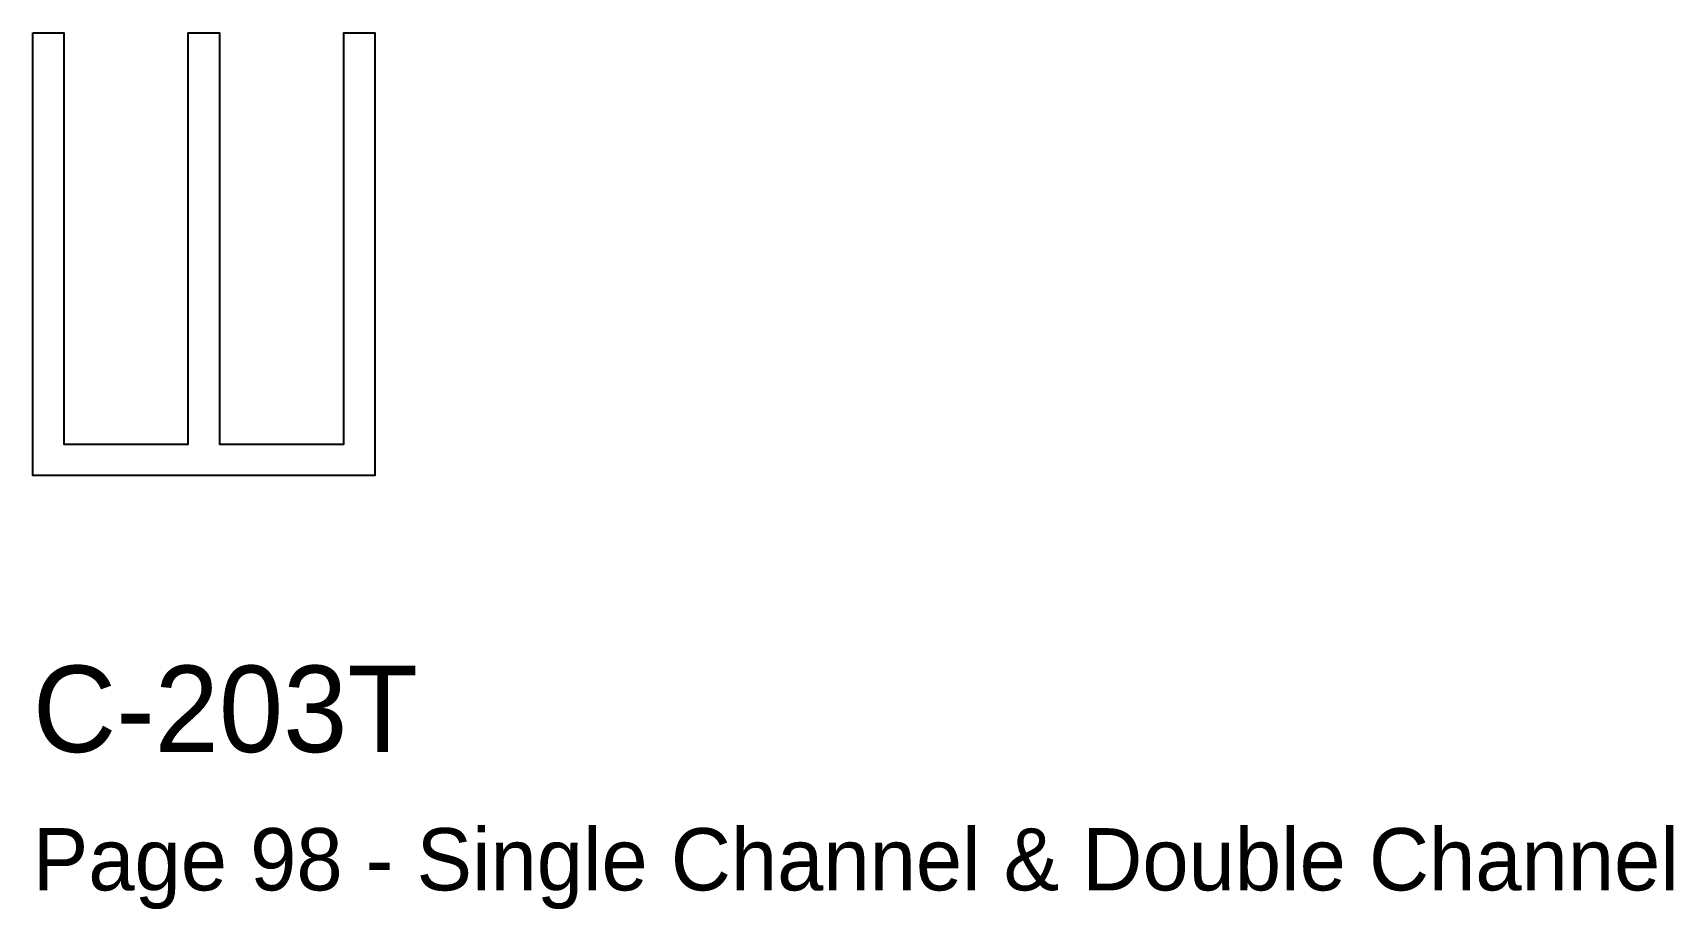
# Model space of a CAD drawing. Header units: millimetres. Extents: x 0 to 47.5, y -12.5 to 12.8.
import ezdxf

# ---------------------------------------------------------------- set-up
doc = ezdxf.new("R2010")
doc.units = ezdxf.units.MM
doc.layers.add('INFO', color=7, linetype='Continuous')
doc.layers.add('PROFILE', color=7, linetype='Continuous')

msp = doc.modelspace()

# ---------------------------------------------------------------- linework, layer by layer
at = {"layer": 'PROFILE'}
msp.add_lwpolyline([(0, 12.8), (0.9, 12.8), (0.9, 0.9), (4.5, 0.9), (4.5, 12.8), (5.4, 12.8), (5.4, 0.9), (9, 0.9), (9, 12.8), (9.9, 12.8), (9.9, 0), (0, 0)], close=True, dxfattribs=at)

# ---------------------------------------------------------------- texts
at = {"layer": 'INFO'}
for s, height, p in [('C-203T', 2.5, (0, -8)), ('Page 98 - Single Channel & Double Channel', 1.8, (0, -12))]:
    msp.add_text(s, height=height, dxfattribs=at).set_placement(p)

doc.saveas('drawing.dxf')
